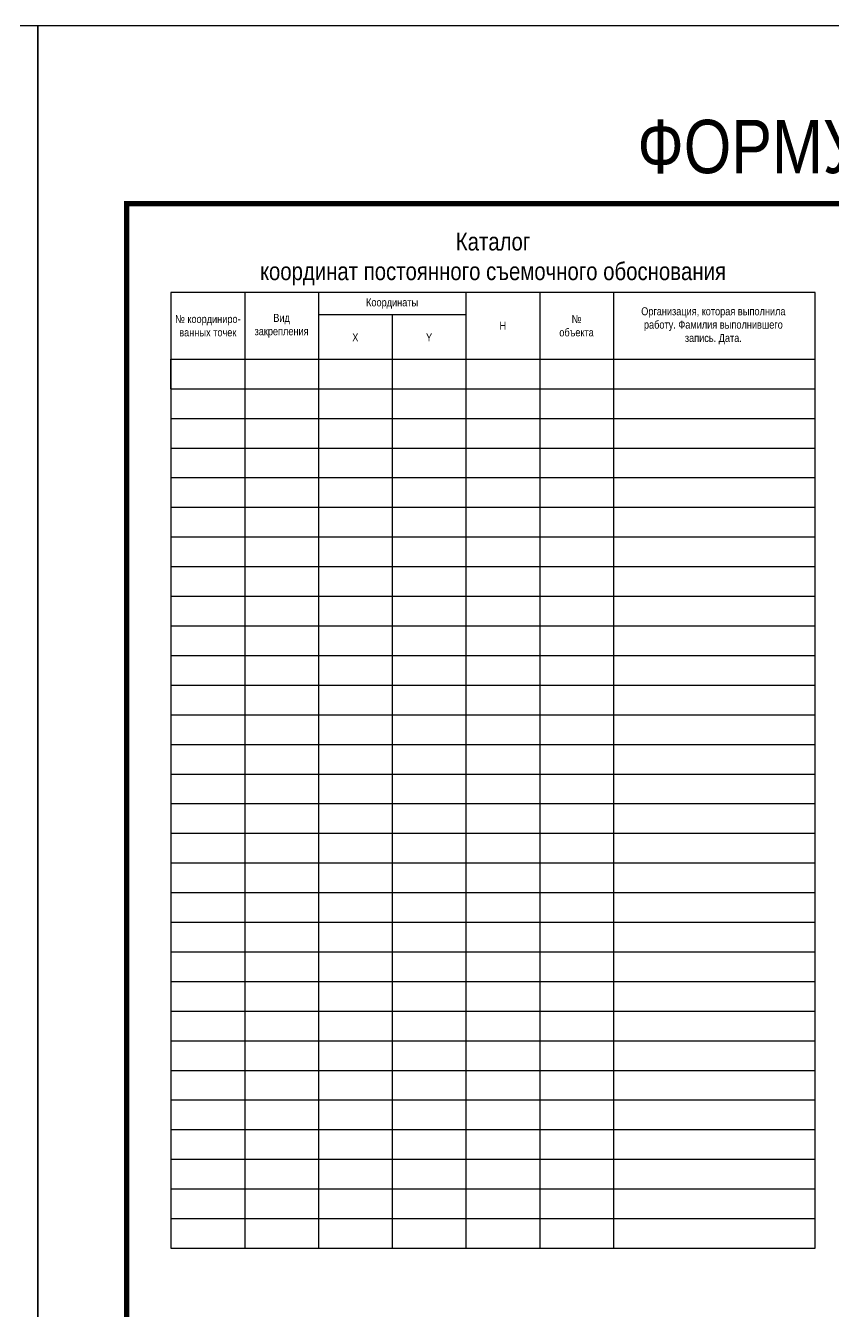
# Model space of a CAD drawing. Header units: millimetres. Extents: x 5990 to 6530, y 11230 to 11520.
# Drawn here: x 6258.6 to 6349.5, y 11375.4 to 11520 of the extents above; entities that cross this region are included whole.
import ezdxf

# ---------------------------------------------------------------- set-up
doc = ezdxf.new("R2010")
doc.units = ezdxf.units.MM
doc.layers.add('01 ПЛАНШЕТ', color=7, linetype='Continuous')
doc.styles.add('Р-131', font='ARIALN.TTF')

msp = doc.modelspace()

# ---------------------------------------------------------------- linework, layer by layer
at = {"layer": '01 ПЛАНШЕТ', "color": 7}
for points in [[(5990, 11230), (6260, 11230), (6260, 11520), (5990, 11520)], [(6260, 11230), (6530, 11230), (6530, 11520), (6260, 11520)]]:
    msp.add_lwpolyline(points, close=True, dxfattribs=at)
at = {"layer": '01 ПЛАНШЕТ', "color": 7, "const_width": 0.6}
msp.add_lwpolyline([(6270, 11250), (6520, 11250), (6520, 11500), (6270, 11500), (6270, 11250)], dxfattribs=at)
at = {"layer": '01 ПЛАНШЕТ', "color": 7}
for points in [[(6347.5, 11490), (6275, 11490), (6275, 11482.5)], [(6275, 11382.5), (6347.5, 11382.5), (6347.5, 11490)], [(6283.3, 11490), (6283.3, 11382.5)], [(6291.6, 11490), (6291.6, 11382.5)], [(6308.2, 11490), (6308.2, 11382.5)], [(6316.5, 11490), (6316.5, 11382.5)], [(6324.8, 11490), (6324.8, 11382.5)], [(6291.6, 11487.5), (6308.2, 11487.5)], [(6299.9, 11487.5), (6299.9, 11382.5)], [(6275, 11482.5), (6275, 11382.5)], [(6275, 11482.5), (6347.5, 11482.5)], [(6275, 11479.17), (6275, 11482.5)], [(6275, 11479.17), (6347.5, 11479.17)], [(6275, 11475.83), (6347.5, 11475.83)], [(6275, 11472.5), (6347.5, 11472.5)], [(6275, 11469.17), (6347.5, 11469.17)], [(6275, 11465.83), (6347.5, 11465.83)], [(6275, 11462.5), (6347.5, 11462.5)], [(6275, 11459.17), (6347.5, 11459.17)], [(6275, 11455.83), (6347.5, 11455.83)], [(6275, 11452.5), (6347.5, 11452.5)], [(6275, 11449.17), (6347.5, 11449.17)], [(6275, 11445.83), (6347.5, 11445.83)], [(6275, 11442.5), (6347.5, 11442.5)], [(6275, 11439.17), (6347.5, 11439.17)], [(6275, 11435.83), (6347.5, 11435.83)], [(6275, 11432.5), (6347.5, 11432.5)], [(6275, 11429.17), (6347.5, 11429.17)], [(6275, 11425.83), (6347.5, 11425.83)], [(6275, 11422.5), (6347.5, 11422.5)], [(6275, 11419.17), (6347.5, 11419.17)], [(6275, 11415.83), (6347.5, 11415.83)], [(6275, 11412.5), (6347.5, 11412.5)], [(6275, 11409.17), (6347.5, 11409.17)], [(6275, 11405.83), (6347.5, 11405.83)], [(6275, 11402.5), (6347.5, 11402.5)], [(6275, 11399.17), (6347.5, 11399.17)], [(6275, 11395.83), (6347.5, 11395.83)], [(6275, 11392.5), (6347.5, 11392.5)], [(6275, 11389.17), (6347.5, 11389.17)], [(6275, 11385.83), (6347.5, 11385.83)]]:
    msp.add_lwpolyline(points, dxfattribs=at)

# ---------------------------------------------------------------- texts
at = {"layer": '01 ПЛАНШЕТ', "color": 7, "attachment_point": 5, "style": 'Р-131'}
for s, insert, char_height, width in [('ФОРМУЛЯР ПЛАНШЕТА ', (6367.44, 11506.37), 6, 98.1596), ('Каталог\\Pкоординат постоянного съемочного обоснования', (6311.25, 11493.75), 2, 72.5), ('Координаты', (6299.9, 11488.75), 0.9, 8.3), ('№ координиро-\\Pванных точек', (6279.15, 11486.25), 0.9, 8.3), ('Вид\\Pзакрепления', (6287.45, 11486.25), 0.9, 8.3), ('№\\Pобъекта', (6320.65, 11486.25), 0.9, 8.3), ('Организация, которая выполнила \\Pработу. Фамилия выполнившего \\Pзапись. Дата.', (6336.05, 11486.25), 0.9, 22.1606), ('H', (6312.35, 11486.25), 0.9, 8.3), ('X', (6295.75, 11484.94), 0.9, 8.3), ('Y', (6304.05, 11484.94), 0.9, 8.3)]:
    msp.add_mtext(s, dxfattribs=dict(at, insert=insert, char_height=char_height, width=width))

doc.saveas('drawing.dxf')
